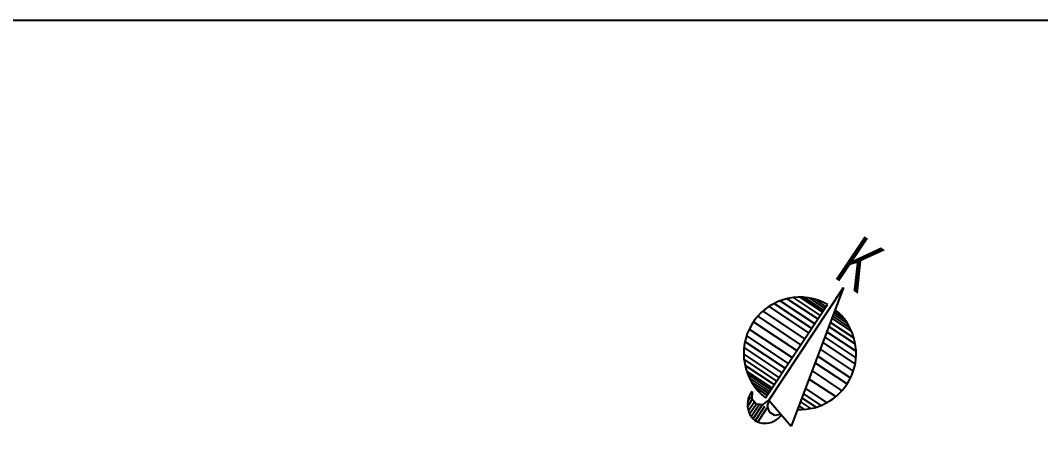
# Model space of a CAD drawing. Header units: centimetres. Extents: x 14449 to 53524, y -19051 to -10746.
# Drawn here: x 22241 to 23035, y -11079 to -10746 of the extents above; entities that cross this region are included whole.
import ezdxf

# ---------------------------------------------------------------- set-up
doc = ezdxf.new("R2010")
doc.units = ezdxf.units.CM
for name, color, linetype in [('KESIT', 1, 'Continuous'), ('KUTUPHANE', 1, 'Continuous'), ('Standart', 7, 'Continuous')]:
    doc.layers.add(name, color=color, linetype=linetype)
doc.styles.add('S1', font='arial.ttf', dxfattribs={"width": 0.65, "height": 11})

# ---------------------------------------------------------------- blocks, each defined once
blk = doc.blocks.new('A$C7E933937')
at = {"layer": 'KUTUPHANE'}
for p, q in [((50.1, 27.7), (85.2, 180.5)), ((85.2, 180.5), (85, 9.5)), ((45.5, 153.6), (40, 151.6)), ((51.2, 155.1), (45.5, 153.6)), ((45.6, 29.8), (74.5, 155.8)), ((46.7, 153.9), (72.7, 148)), ((57, 156.1), (51.2, 155.1)), ((51.9, 155.2), (73.3, 150.3)), ((62.8, 156.5), (57, 156.1)), ((58.5, 156.2), (73.8, 152.7)), ((68.7, 156.4), (62.8, 156.5)), ((74.5, 155.8), (68.7, 156.4)), ((89.8, 151.5), (85.2, 153.2)), ((24.8, 142.7), (20.4, 138.9)), ((29.6, 146.1), (24.8, 142.7)), ((28.8, 145.6), (70, 136.1)), ((34.7, 149.1), (29.6, 146.1)), ((40, 151.6), (34.7, 149.1)), ((34.8, 149.2), (71.1, 140.9)), ((42.2, 152.5), (72.2, 145.6)), ((85.2, 147.6), (104.1, 143.2)), ((85.2, 142.6), (111.6, 136.5)), ((85.7, 150), (98.7, 147)), ((85.7, 145), (108.3, 139.8)), ((94.2, 149.5), (89.8, 151.5)), ((98.5, 147.1), (94.2, 149.5)), ((102.6, 144.3), (98.5, 147.1)), ((106.5, 141.3), (102.6, 144.3)), ((110.2, 138), (106.5, 141.3)), ((12.6, 130.1), (9.3, 125.2)), ((12.1, 129.5), (65.7, 117.2)), ((16.3, 134.7), (12.6, 130.1)), ((20.4, 138.9), (16.3, 134.7)), ((16.6, 135.1), (67.1, 123.5)), ((22.1, 140.5), (68.6, 129.8)), ((85.2, 137.6), (116.8, 130.3)), ((85.2, 132.6), (120.7, 124.5)), ((113.5, 134.4), (110.2, 138)), ((116.6, 130.6), (113.5, 134.4)), ((119.4, 126.6), (116.6, 130.6)), ((6.5, 120.1), (4.2, 114.7)), ((9.3, 125.2), (6.5, 120.1)), ((7.6, 122.2), (63.8, 109.3)), ((85.1, 119.3), (127.1, 109.7)), ((85.2, 126), (124.5, 116.9)), ((121.9, 122.3), (119.4, 126.6)), ((124.1, 117.9), (121.9, 122.3)), ((125.9, 113.4), (124.1, 117.9)), ((2.4, 109.1), (1.1, 103.4)), ((1.8, 106.9), (60.2, 93.5)), ((4.2, 114.7), (2.4, 109.1)), ((4.2, 114.7), (62, 101.4)), ((85.1, 112.7), (128.7, 102.7)), ((127.4, 108.7), (125.9, 113.4)), ((128.5, 103.9), (127.4, 108.7)), ((0.3, 97.6), (0, 91.7)), ((0.2, 97.3), (58, 84)), ((1.1, 103.4), (0.3, 97.6)), ((85.1, 104.4), (129.6, 94.2)), ((85.1, 96.1), (129.3, 85.9)), ((129.2, 99), (128.5, 103.9)), ((129.6, 94.1), (129.2, 99)), ((129.6, 89.2), (129.6, 94.1)), ((0, 91.7), (0.3, 85.8)), ((0.1, 89), (56.2, 76.1)), ((0.3, 85.8), (1.1, 80)), ((85.1, 87.8), (128.1, 77.9)), ((128.4, 79.4), (129.2, 84.3)), ((129.2, 84.3), (129.6, 89.2)), ((0.7, 82.2), (54.8, 69.8)), ((1.1, 80), (2.4, 74.3)), ((2.1, 75.3), (53.3, 63.5)), ((2.4, 74.3), (4.2, 68.7)), ((85.1, 77.8), (125.3, 68.5)), ((125.8, 70), (127.3, 74.7)), ((127.3, 74.7), (128.4, 79.4)), ((4.2, 68.7), (6.6, 63.3)), ((4.5, 68.1), (51.9, 57.2)), ((6.6, 63.3), (9.4, 58.2)), ((7, 62.5), (50.8, 52.4)), ((85.1, 67.8), (121, 59.6)), ((119.4, 56.8), (121.8, 61)), ((121.8, 61), (124, 65.4)), ((124, 65.4), (125.8, 70)), ((9.4, 58.2), (12.6, 53.3)), ((10.2, 56.8), (49.7, 47.7)), ((12.6, 53.3), (16.3, 48.7)), ((14.6, 50.8), (48.6, 43)), ((16.3, 48.7), (20.4, 44.5)), ((17.3, 47.7), (48.1, 40.6)), ((85.1, 56.2), (114, 49.5)), ((85.1, 49.5), (108.7, 44.1)), ((110.1, 45.3), (113.4, 48.9)), ((113.4, 48.9), (116.5, 52.7)), ((116.5, 52.7), (119.4, 56.8)), ((20.4, 44.5), (24.9, 40.7)), ((20.5, 44.4), (47.5, 38.2)), ((24.4, 41), (47, 35.9)), ((24.9, 40.7), (29.7, 37.3)), ((29.5, 37.4), (46.4, 33.5)), ((29.7, 37.3), (34.7, 34.3)), ((85.1, 44.6), (104.1, 40.2)), ((85.1, 39.6), (98.6, 36.5)), ((94.1, 33.9), (98.4, 36.3)), ((98.4, 36.3), (102.5, 39)), ((102.5, 39), (106.4, 42)), ((106.4, 42), (110.1, 45.3)), ((27.8, 28.2), (27.5, 25.1)), ((27.5, 25.1), (27.5, 22)), ((28.6, 31.3), (27.8, 28.2)), ((28, 18.6), (29.5, 24.9)), ((28.6, 31.3), (31.1, 23.6)), ((31.1, 23.6), (38.2, 19.7)), ((34.7, 34.3), (40.1, 31.8)), ((40.1, 31.8), (45.6, 29.8)), ((46, 21.7), (50.3, 28.6)), ((50.3, 28.6), (85, 9.5)), ((50.3, 28.6), (50.8, 21.4)), ((85, 30.2), (89.7, 31.9)), ((85.1, 34.6), (92.1, 33)), ((89.7, 31.9), (94.1, 33.9)), ((27.5, 22), (28, 18.8)), ((28, 18.8), (28.9, 15.8)), ((28.9, 15.8), (30.1, 12.9)), ((30.1, 12.9), (32.2, 22.4)), ((30.1, 12.9), (31.7, 10.2)), ((32.5, 9), (35.1, 20.6)), ((35.1, 6.1), (38.3, 19.7)), ((37.9, 3.8), (41.6, 19.8)), ((38.2, 19.7), (46, 21.7)), ((40.7, 1.5), (45.3, 21.3)), ((43.9, 0.7), (48.4, 20.6)), ((47, 0), (51.6, 19.8)), ((50.8, 21.4), (55.6, 16.1)), ((55.6, 16.1), (62.6, 14.9)), ((62.6, 14.9), (68.9, 18.3)), ((66.2, 10.2), (67.8, 12.6)), ((67.8, 12.6), (69.1, 15.1)), ((69.1, 15.1), (70.1, 17.7)), ((31.7, 10.2), (33.6, 7.7)), ((33.6, 7.7), (35.8, 5.5)), ((35.8, 5.5), (38.3, 3.6)), ((38.3, 3.6), (41, 2)), ((41, 2), (43.9, 0.7)), ((43.9, 0.7), (46.7, 0.6)), ((46.7, 0.6), (49.5, 0.7)), ((49.5, 0.7), (52.3, 1.2)), ((52.3, 1.2), (55, 2)), ((55, 2), (57.6, 3.1)), ((57.6, 3.1), (60, 4.5)), ((60, 4.5), (62.3, 6.2)), ((62.3, 6.2), (64.3, 8.1)), ((64.3, 8.1), (66.2, 10.2))]:
    blk.add_line(p, q, dxfattribs=at)

msp = doc.modelspace()

# ---------------------------------------------------------------- linework, layer by layer
at = {"color": 2, "lineweight": 25}
msp.add_lwpolyline([(53524.41, -10746.25), (16573.39, -10746.25)], dxfattribs=at)

# ---------------------------------------------------------------- block references
at = {"layer": 'KESIT', "color": 6, "extrusion": (-0.000434321, -0.000674993, 1), "xscale": 0.6749999999999977, "yscale": 0.6749999999999977, "zscale": 0.6749999999999977, "rotation": 339.345948206844}
msp.add_blockref('A$C7E933937', (22784.64, -11048.01, -2.45), dxfattribs=at)

# ---------------------------------------------------------------- texts
at = {"layer": 'Standart', "color": 1, "linetype": 'Continuous', "lineweight": -3, "extrusion": (-0.000431257, -0.000670405, 1), "style": 'S1', "width": 0.65}
msp.add_text('K', height=40, rotation=326.0884, dxfattribs=at).set_placement((22872.8, -10945.87, -2.43))

doc.saveas('drawing.dxf')
